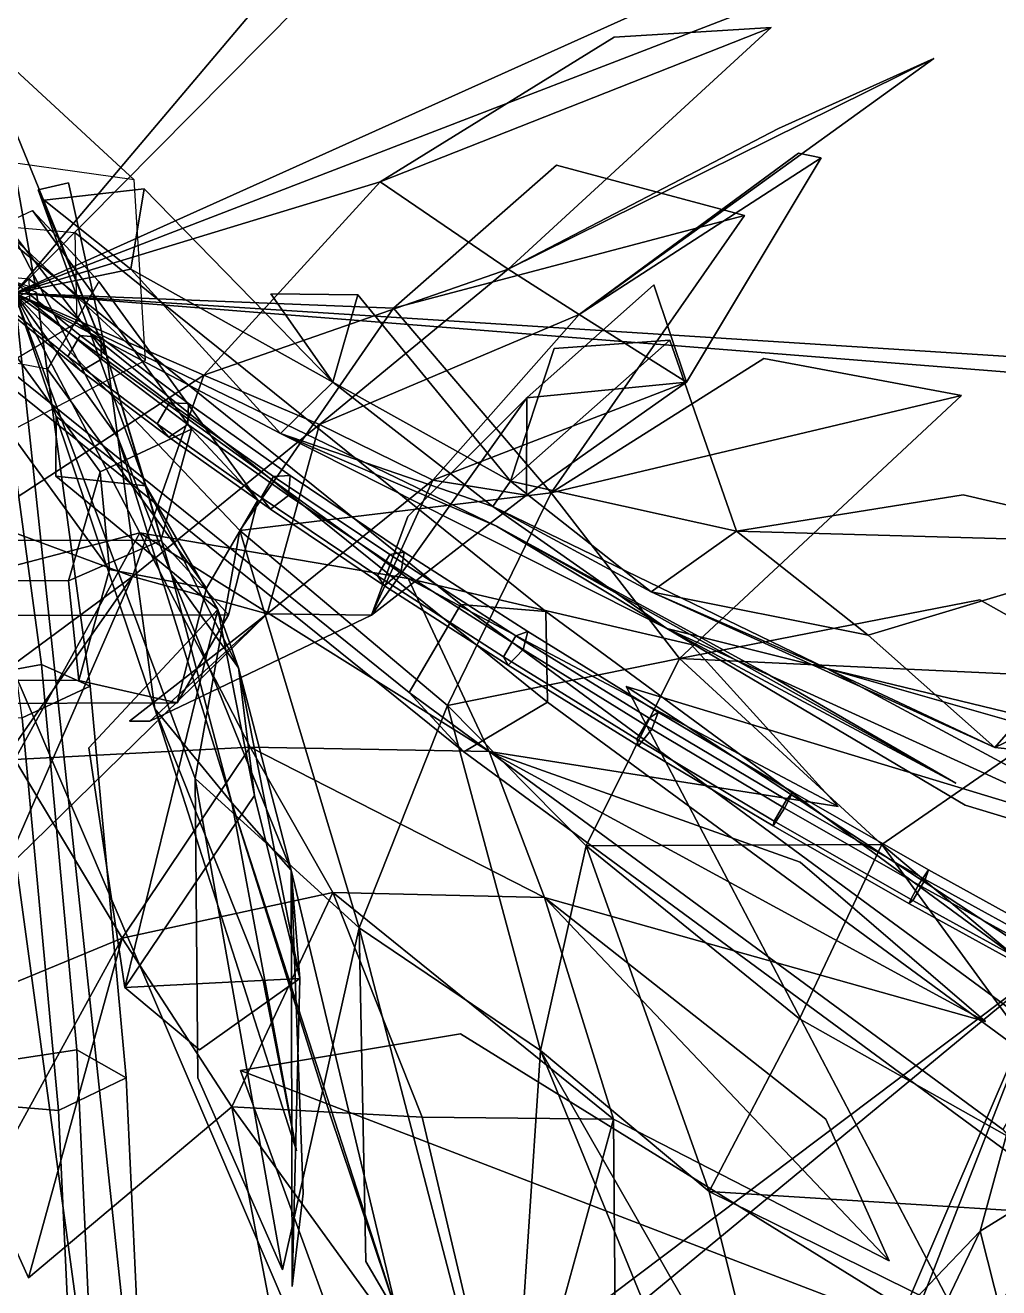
# Model space of a CAD drawing. Header units: metres. Extents: x -349 to 464, y -383 to 362.
# Drawn here: x 143.87 to 157.17, y -41.84 to -24.57 of the extents above; entities that cross this region are included whole.
import ezdxf

# ---------------------------------------------------------------- set-up
doc = ezdxf.new("R2010")
doc.units = ezdxf.units.M

msp = doc.modelspace()

# ---------------------------------------------------------------- linework, layer by layer
at = {"layer": 'Breeder_Intrnd', "color": 3}
for points in [[(139.4614, -21.2405, 441.7894), (145.3533, -26.6864, 457.0211), (142.9501, -26.3498, 458.0708), (137.0002, -20.848, 442.6718)], [(139.6528, -23.7405, 440.9504), (145.509, -29.1521, 456.0795), (145.3533, -26.6864, 457.0211), (139.4614, -21.2405, 441.7894)], [(137.3117, -24.9163, 441.3066), (143.2036, -30.3623, 456.5384), (145.509, -29.1521, 456.0795), (139.6528, -23.7405, 440.9504)], [(143.6336, -28.01307, 457.2495), (144.6158, -28.8167, 458.9955), (144.4472, -29.105, 458.9576), (143.465, -28.3013, 457.2116)], [(143.9155, -28.03914, 457.0789), (144.8976, -28.8428, 458.8249), (144.6158, -28.8167, 458.9955), (143.6336, -28.01307, 457.2495)], [(143.9235, -28.3375, 456.937), (144.9057, -29.1411, 458.683), (144.8976, -28.8428, 458.8249), (143.9155, -28.03914, 457.0789)], [(143.465, -28.3013, 457.2116), (144.4472, -29.105, 458.9576), (144.6289, -29.3023, 458.7646), (143.6467, -28.4986, 457.0186)], [(143.6467, -28.4986, 457.0186), (144.6289, -29.3023, 458.7646), (144.9057, -29.1411, 458.683), (143.9235, -28.3375, 456.937)], [(144.6158, -28.8167, 458.9955), (145.8373, -29.7372, 460.5652), (145.6687, -30.02551, 460.5274), (144.4472, -29.105, 458.9576)], [(144.8976, -28.8428, 458.8249), (146.0956, -29.7449, 460.3593), (145.8373, -29.7372, 460.5652), (144.6158, -28.8167, 458.9955)], [(144.9057, -29.1411, 458.683), (146.0892, -30.03195, 460.1956), (146.0956, -29.7449, 460.3593), (144.8976, -28.8428, 458.8249)], [(144.4472, -29.105, 458.9576), (145.6687, -30.02551, 460.5274), (145.8269, -30.2043, 460.2989), (144.6289, -29.3023, 458.7646)], [(144.6289, -29.3023, 458.7646), (145.8269, -30.2043, 460.2989), (146.0892, -30.03195, 460.1956), (144.9057, -29.1411, 458.683)], [(145.8373, -29.7372, 460.5652), (147.2583, -30.7431, 461.8966), (147.0897, -31.03139, 461.8587), (145.6687, -30.02551, 460.5274)], [(146.0956, -29.7449, 460.3593), (147.4886, -30.7303, 461.6599), (147.2583, -30.7431, 461.8966), (145.8373, -29.7372, 460.5652)], [(146.0892, -30.03195, 460.1956), (147.465, -31.00484, 461.4773), (147.4886, -30.7303, 461.6599), (146.0956, -29.7449, 460.3593)], [(145.6687, -30.02551, 460.5274), (147.0897, -31.03139, 461.8587), (147.2199, -31.1898, 461.5995), (145.8269, -30.2043, 460.2989)], [(145.8269, -30.2043, 460.2989), (147.2199, -31.1898, 461.5995), (147.465, -31.00484, 461.4773), (146.0892, -30.03195, 460.1956)], [(147.4886, -30.7303, 461.6599), (149.0465, -31.7778, 462.6985), (148.8482, -31.8126, 462.9606), (147.2583, -30.7431, 461.8966)], [(147.465, -31.00484, 461.4773), (149.0032, -32.0388, 462.5004), (149.0465, -31.7778, 462.6985), (147.4886, -30.7303, 461.6599)], [(147.2583, -30.7431, 461.8966), (148.8482, -31.8126, 462.9606), (148.6796, -32.1008, 462.9227), (147.0897, -31.03139, 461.8587)], [(147.0897, -31.03139, 461.8587), (148.6796, -32.1008, 462.9227), (148.7778, -32.2373, 462.6382), (147.2199, -31.1898, 461.5995)], [(147.2199, -31.1898, 461.5995), (148.7778, -32.2373, 462.6382), (149.0032, -32.0388, 462.5004), (147.465, -31.00484, 461.4773)], [(148.8482, -31.8126, 462.9606), (150.5724, -32.9226, 463.7343), (150.4038, -33.2108, 463.6964), (148.6796, -32.1008, 462.9227)], [(149.0465, -31.7778, 462.6985), (150.7356, -32.8646, 463.4528), (150.5724, -32.9226, 463.7343), (148.8482, -31.8126, 462.9606)], [(149.0032, -32.0388, 462.5004), (150.6707, -33.1114, 463.2427), (150.7356, -32.8646, 463.4528), (149.0465, -31.7778, 462.6985)], [(148.6796, -32.1008, 462.9227), (150.4038, -33.2108, 463.6964), (150.4668, -33.3241, 463.3924), (148.7778, -32.2373, 462.6382)], [(148.7778, -32.2373, 462.6382), (150.4668, -33.3241, 463.3924), (150.6707, -33.1114, 463.2427), (149.0032, -32.0388, 462.5004)], [(150.5724, -32.9226, 463.7343), (152.3937, -34.049, 464.2009), (152.2251, -34.3372, 464.1631), (150.4038, -33.2108, 463.6964)], [(150.7356, -32.8646, 463.4528), (152.5192, -33.9673, 463.9063), (152.3937, -34.049, 464.2009), (150.5724, -32.9226, 463.7343)], [(150.6707, -33.1114, 463.2427), (152.4313, -34.1995, 463.6882), (152.5192, -33.9673, 463.9063), (150.7356, -32.8646, 463.4528)], [(150.4668, -33.3241, 463.3924), (152.2505, -34.4268, 463.846), (152.4313, -34.1995, 463.6882), (150.6707, -33.1114, 463.2427)], [(150.4038, -33.2108, 463.6964), (152.2251, -34.3372, 464.1631), (152.2505, -34.4268, 463.846), (150.4668, -33.3241, 463.3924)], [(152.5192, -33.9673, 463.9063), (154.3589, -35.062, 464.0493), (154.2726, -35.1674, 464.3503), (152.3937, -34.049, 464.2009)], [(152.4313, -34.1995, 463.6882), (154.2468, -35.2795, 463.8271), (154.3589, -35.062, 464.0493), (152.5192, -33.9673, 463.9063)], [(152.3937, -34.049, 464.2009), (154.2726, -35.1674, 464.3503), (154.104, -35.4557, 464.3125), (152.2251, -34.3372, 464.1631)], [(152.2251, -34.3372, 464.1631), (154.104, -35.4557, 464.3125), (154.0902, -35.5214, 463.9889), (152.2505, -34.4268, 463.846)], [(152.2505, -34.4268, 463.846), (154.0902, -35.5214, 463.9889), (154.2468, -35.2795, 463.8271), (152.4313, -34.1995, 463.6882)], [(154.2726, -35.1674, 464.3503), (156.1685, -36.2537, 464.1794), (155.9999, -36.5419, 464.1415), (154.104, -35.4557, 464.3125)], [(154.2468, -35.2795, 463.8271), (156.0781, -36.3281, 463.6567), (156.2148, -36.1249, 463.8786), (154.3589, -35.062, 464.0493)], [(154.3589, -35.062, 464.0493), (156.2148, -36.1249, 463.8786), (156.1685, -36.2537, 464.1794), (154.2726, -35.1674, 464.3503)], [(154.0902, -35.5214, 463.9889), (155.9461, -36.5844, 463.8182), (156.0781, -36.3281, 463.6567), (154.2468, -35.2795, 463.8271)], [(154.104, -35.4557, 464.3125), (155.9999, -36.5419, 464.1415), (155.9461, -36.5844, 463.8182), (154.0902, -35.5214, 463.9889)], [(156.1685, -36.2537, 464.1794), (158.0403, -37.2843, 463.6917), (157.8717, -37.5726, 463.6539), (155.9999, -36.5419, 464.1415)], [(156.0781, -36.3281, 463.6567), (157.8854, -37.3225, 463.1804), (158.0466, -37.133, 463.3979), (156.2148, -36.1249, 463.8786)], [(156.2148, -36.1249, 463.8786), (158.0466, -37.133, 463.3979), (158.0403, -37.2843, 463.6917), (156.1685, -36.2537, 464.1794)], [(155.9461, -36.5844, 463.8182), (157.7779, -37.5925, 463.3376), (157.8854, -37.3225, 463.1804), (156.0781, -36.3281, 463.6567)], [(155.9999, -36.5419, 464.1415), (157.8717, -37.5726, 463.6539), (157.7779, -37.5925, 463.3376), (155.9461, -36.5844, 463.8182)]]:
    msp.add_3dface(points, dxfattribs=at)
at = {"layer": 'Breeder_Leaf', "color": 3}
for points in [[(139.4764, -42.07181, 356.1033), (144.6428, -42.6545, 352.8156), (143.2256, -32.2863, 345.6133)], [(139.4764, -42.07181, 356.1033), (143.2256, -32.2863, 345.6133), (144.6428, -42.6545, 352.8156)], [(143.2256, -32.2863, 345.6133), (144.6428, -42.6545, 352.8156), (148.9282, -45.6034, 348.7739)], [(143.2256, -32.2863, 345.6133), (148.9282, -45.6034, 348.7739), (144.6428, -42.6545, 352.8156)], [(164.113, -41.5027, 258.1896), (152.0797, -33.617, 251.9881), (156.8668, -42.7347, 255.2888)], [(164.113, -41.5027, 258.1896), (156.8668, -42.7347, 255.2888), (152.0797, -33.617, 251.9881)], [(164.113, -41.5027, 258.1896), (158.8407, -35.6661, 255.7848), (152.0797, -33.617, 251.9881)], [(164.113, -41.5027, 258.1896), (152.0797, -33.617, 251.9881), (158.8407, -35.6661, 255.7848)], [(156.8668, -42.7347, 255.2888), (149.8139, -38.3637, 250.2607), (146.8091, -38.8683, 248.612)], [(156.8668, -42.7347, 255.2888), (146.8091, -38.8683, 248.612), (149.8139, -38.3637, 250.2607)], [(156.8668, -42.7347, 255.2888), (146.8091, -38.8683, 248.612), (148.5847, -43.7338, 252.7909)], [(156.8668, -42.7347, 255.2888), (148.5847, -43.7338, 252.7909), (146.8091, -38.8683, 248.612)], [(164.113, -41.5027, 258.1896), (156.8668, -42.7347, 255.2888), (164.5227, -47.2426, 258.8687)], [(164.113, -41.5027, 258.1896), (164.5227, -47.2426, 258.8687), (156.8668, -42.7347, 255.2888)]]:
    msp.add_3dface(points, dxfattribs=at)
at = {"layer": 'Breeder_Mrstm', "color": 3}
for points in [[(148.7189, -26.7134, 463.9554), (154.0634, -24.6064, 469.0989), (150.4683, -27.9068, 468.9724)], [(148.7189, -26.7134, 463.9554), (150.4683, -27.9068, 468.9724), (154.0634, -24.6064, 469.0989)], [(148.7189, -26.7134, 463.9554), (151.916, -24.7378, 465.8046), (154.0634, -24.6064, 469.0989)], [(148.7189, -26.7134, 463.9554), (154.0634, -24.6064, 469.0989), (151.916, -24.7378, 465.8046)], [(150.4683, -27.9068, 468.9724), (156.2862, -25.02691, 475.3649), (151.4377, -28.5286, 473.421)], [(150.4683, -27.9068, 468.9724), (151.4377, -28.5286, 473.421), (156.2862, -25.02691, 475.3649)], [(150.4683, -27.9068, 468.9724), (154.1633, -25.9847, 471.3239), (156.2862, -25.02691, 475.3649)], [(150.4683, -27.9068, 468.9724), (156.2862, -25.02691, 475.3649), (154.1633, -25.9847, 471.3239)], [(143.6592, -27.3672, 465.6783), (143.3623, -25.1273, 473.0508), (144.9754, -29.07722, 470.6781)], [(143.6592, -27.3672, 465.6783), (144.9754, -29.07722, 470.6781), (143.3623, -25.1273, 473.0508)], [(151.4377, -28.5286, 473.421), (154.4378, -26.3234, 477.6601), (154.748, -26.3869, 479.6497)], [(151.4377, -28.5286, 473.421), (154.748, -26.3869, 479.6497), (154.4378, -26.3234, 477.6601)], [(151.4377, -28.5286, 473.421), (154.748, -26.3869, 479.6497), (152.9047, -29.4554, 478.1785)], [(151.4377, -28.5286, 473.421), (152.9047, -29.4554, 478.1785), (154.748, -26.3869, 479.6497)], [(153.6973, -27.1735, 469.9169), (151.1275, -26.4854, 466.9185), (148.8982, -28.4446, 463.9885)], [(153.6973, -27.1735, 469.9169), (148.8982, -28.4446, 463.9885), (151.1275, -26.4854, 466.9185)], [(148.7189, -26.7134, 463.9554), (146.3085, -29.3566, 463.9265), (143.716, -28.2375, 457.0998)], [(148.7189, -26.7134, 463.9554), (143.716, -28.2375, 457.0998), (146.3085, -29.3566, 463.9265)], [(144.9754, -29.07722, 470.6781), (144.456, -26.7279, 474.8119), (144.0426, -26.8249, 479.4567)], [(144.9754, -29.07722, 470.6781), (144.0426, -26.8249, 479.4567), (144.456, -26.7279, 474.8119)], [(148.7189, -26.7134, 463.9554), (150.4683, -27.9068, 468.9724), (146.3085, -29.3566, 463.9265)], [(148.7189, -26.7134, 463.9554), (146.3085, -29.3566, 463.9265), (150.4683, -27.9068, 468.9724)], [(144.9754, -29.07722, 470.6781), (144.0426, -26.8249, 479.4567), (145.5142, -30.8722, 474.8737)], [(144.9754, -29.07722, 470.6781), (145.5142, -30.8722, 474.8737), (144.0426, -26.8249, 479.4567)], [(145.4897, -26.812, 473.22), (144.1255, -26.9671, 469.454), (145.3097, -27.9088, 465.5676)], [(145.4897, -26.812, 473.22), (145.3097, -27.9088, 465.5676), (144.1255, -26.9671, 469.454)], [(148.0698, -29.4531, 470.0025), (145.4897, -26.812, 473.22), (145.3097, -27.9088, 465.5676)], [(148.0698, -29.4531, 470.0025), (145.3097, -27.9088, 465.5676), (145.4897, -26.812, 473.22)], [(151.0563, -30.9699, 468.3054), (153.6973, -27.1735, 469.9169), (148.8982, -28.4446, 463.9885)], [(151.0563, -30.9699, 468.3054), (148.8982, -28.4446, 463.9885), (153.6973, -27.1735, 469.9169)], [(143.6592, -27.3672, 465.6783), (145.129, -30.2089, 464.0779), (143.716, -28.2375, 457.0998)], [(143.6592, -27.3672, 465.6783), (143.716, -28.2375, 457.0998), (145.129, -30.2089, 464.0779)], [(143.6592, -27.3672, 465.6783), (144.9754, -29.07722, 470.6781), (145.129, -30.2089, 464.0779)], [(143.6592, -27.3672, 465.6783), (145.129, -30.2089, 464.0779), (144.9754, -29.07722, 470.6781)], [(143.716, -28.2375, 457.0998), (147.3554, -30.1567, 463.2357), (145.3097, -27.9088, 465.5676)], [(143.716, -28.2375, 457.0998), (145.3097, -27.9088, 465.5676), (147.3554, -30.1567, 463.2357)], [(147.3554, -30.1567, 463.2357), (148.0698, -29.4531, 470.0025), (145.3097, -27.9088, 465.5676)], [(147.3554, -30.1567, 463.2357), (145.3097, -27.9088, 465.5676), (148.0698, -29.4531, 470.0025)], [(150.4683, -27.9068, 468.9724), (147.8893, -30.03325, 469.3992), (146.3085, -29.3566, 463.9265)], [(150.4683, -27.9068, 468.9724), (146.3085, -29.3566, 463.9265), (147.8893, -30.03325, 469.3992)], [(150.4683, -27.9068, 468.9724), (151.4377, -28.5286, 473.421), (147.8893, -30.03325, 469.3992)], [(150.4683, -27.9068, 468.9724), (147.8893, -30.03325, 469.3992), (151.4377, -28.5286, 473.421)], [(152.9047, -29.4554, 478.1785), (152.4588, -28.1215, 482.1682), (150.7237, -29.6708, 484.7917)], [(152.9047, -29.4554, 478.1785), (150.7237, -29.6708, 484.7917), (152.4588, -28.1215, 482.1682)], [(142.1038, -32.383, 464.4868), (145.4297, -31.5164, 463.4943), (143.716, -28.2375, 457.0998)], [(142.1038, -32.383, 464.4868), (143.716, -28.2375, 457.0998), (145.4297, -31.5164, 463.4943)], [(143.716, -28.2375, 457.0998), (146.3085, -29.3566, 463.9265), (143.2639, -31.3461, 465.13)], [(143.716, -28.2375, 457.0998), (143.2639, -31.3461, 465.13), (146.3085, -29.3566, 463.9265)], [(143.716, -28.2375, 457.0998), (145.129, -30.2089, 464.0779), (145.6373, -33.9235, 463.2909)], [(143.716, -28.2375, 457.0998), (145.6373, -33.9235, 463.2909), (145.129, -30.2089, 464.0779)], [(143.716, -28.2375, 457.0998), (145.4297, -31.5164, 463.4943), (149.0995, -32.1405, 462.5895)], [(143.716, -28.2375, 457.0998), (149.0995, -32.1405, 462.5895), (145.4297, -31.5164, 463.4943)], [(146.1878, -34.8759, 462.0164), (146.7977, -31.4843, 462.9767), (143.716, -28.2375, 457.0998)], [(146.1878, -34.8759, 462.0164), (143.716, -28.2375, 457.0998), (146.7977, -31.4843, 462.9767)], [(143.716, -28.2375, 457.0998), (146.7977, -31.4843, 462.9767), (148.8982, -28.4446, 463.9885)], [(143.716, -28.2375, 457.0998), (148.8982, -28.4446, 463.9885), (146.7977, -31.4843, 462.9767)], [(150.3053, -31.4242, 461.6581), (147.3554, -30.1567, 463.2357), (143.716, -28.2375, 457.0998)], [(150.3053, -31.4242, 461.6581), (143.716, -28.2375, 457.0998), (147.3554, -30.1567, 463.2357)], [(148.4138, -28.2622, 478.981), (147.2231, -28.2456, 474.5617), (148.0698, -29.4531, 470.0025)], [(148.4138, -28.2622, 478.981), (148.0698, -29.4531, 470.0025), (147.2231, -28.2456, 474.5617)], [(150.5008, -30.8059, 473.6044), (148.4138, -28.2622, 478.981), (148.0698, -29.4531, 470.0025)], [(150.5008, -30.8059, 473.6044), (148.0698, -29.4531, 470.0025), (148.4138, -28.2622, 478.981)], [(146.7977, -31.4843, 462.9767), (151.0563, -30.9699, 468.3054), (148.8982, -28.4446, 463.9885)], [(146.7977, -31.4843, 462.9767), (148.8982, -28.4446, 463.9885), (151.0563, -30.9699, 468.3054)], [(151.4377, -28.5286, 473.421), (149.4377, -30.7932, 473.593), (147.8893, -30.03325, 469.3992)], [(151.4377, -28.5286, 473.421), (147.8893, -30.03325, 469.3992), (149.4377, -30.7932, 473.593)], [(151.4377, -28.5286, 473.421), (152.9047, -29.4554, 478.1785), (149.4377, -30.7932, 473.593)], [(151.4377, -28.5286, 473.421), (149.4377, -30.7932, 473.593), (152.9047, -29.4554, 478.1785)], [(153.5886, -31.4901, 477.6847), (152.6768, -28.881, 480.9004), (150.5008, -30.8059, 473.6044)], [(153.5886, -31.4901, 477.6847), (150.5008, -30.8059, 473.6044), (152.6768, -28.881, 480.9004)], [(152.6768, -28.881, 480.9004), (151.0936, -28.9945, 478.4991), (150.5008, -30.8059, 473.6044)], [(152.6768, -28.881, 480.9004), (150.5008, -30.8059, 473.6044), (151.0936, -28.9945, 478.4991)], [(144.9754, -29.07722, 470.6781), (145.8641, -32.08609, 469.4485), (145.129, -30.2089, 464.0779)], [(144.9754, -29.07722, 470.6781), (145.129, -30.2089, 464.0779), (145.8641, -32.08609, 469.4485)], [(144.9754, -29.07722, 470.6781), (145.5142, -30.8722, 474.8737), (145.8641, -32.08609, 469.4485)], [(144.9754, -29.07722, 470.6781), (145.8641, -32.08609, 469.4485), (145.5142, -30.8722, 474.8737)], [(156.666, -29.6367, 475.2986), (153.9641, -29.1284, 471.6394), (151.0563, -30.9699, 468.3054)], [(156.666, -29.6367, 475.2986), (151.0563, -30.9699, 468.3054), (153.9641, -29.1284, 471.6394)], [(146.3085, -29.3566, 463.9265), (145.3312, -32.112, 470.111), (143.2639, -31.3461, 465.13)], [(146.3085, -29.3566, 463.9265), (143.2639, -31.3461, 465.13), (145.3312, -32.112, 470.111)], [(146.3085, -29.3566, 463.9265), (147.8893, -30.03325, 469.3992), (145.3312, -32.112, 470.111)], [(146.3085, -29.3566, 463.9265), (145.3312, -32.112, 470.111), (147.8893, -30.03325, 469.3992)], [(147.3554, -30.1567, 463.2357), (150.257, -31.1562, 468.0822), (148.0698, -29.4531, 470.0025)], [(147.3554, -30.1567, 463.2357), (148.0698, -29.4531, 470.0025), (150.257, -31.1562, 468.0822)], [(150.257, -31.1562, 468.0822), (150.5008, -30.8059, 473.6044), (148.0698, -29.4531, 470.0025)], [(150.257, -31.1562, 468.0822), (148.0698, -29.4531, 470.0025), (150.5008, -30.8059, 473.6044)], [(152.9047, -29.4554, 478.1785), (150.7157, -30.9994, 478.7149), (149.4377, -30.7932, 473.593)], [(152.9047, -29.4554, 478.1785), (149.4377, -30.7932, 473.593), (150.7157, -30.9994, 478.7149)], [(152.9047, -29.4554, 478.1785), (150.7237, -29.6708, 484.7917), (150.7157, -30.9994, 478.7149)], [(152.9047, -29.4554, 478.1785), (150.7157, -30.9994, 478.7149), (150.7237, -29.6708, 484.7917)], [(150.7157, -30.9994, 478.7149), (150.7237, -29.6708, 484.7917), (148.5984, -32.6401, 479.2033)], [(150.7157, -30.9994, 478.7149), (148.5984, -32.6401, 479.2033), (150.7237, -29.6708, 484.7917)], [(150.7237, -29.6708, 484.7917), (149.0955, -31.2929, 482.8273), (148.5984, -32.6401, 479.2033)], [(150.7237, -29.6708, 484.7917), (148.5984, -32.6401, 479.2033), (149.0955, -31.2929, 482.8273)], [(152.8083, -33.2317, 471.8449), (156.666, -29.6367, 475.2986), (151.0563, -30.9699, 468.3054)], [(152.8083, -33.2317, 471.8449), (151.0563, -30.9699, 468.3054), (156.666, -29.6367, 475.2986)], [(145.5142, -30.8722, 474.8737), (144.2875, -29.9227, 480.2985), (144.2836, -30.738, 482.1408)], [(145.5142, -30.8722, 474.8737), (144.2836, -30.738, 482.1408), (144.2875, -29.9227, 480.2985)], [(147.8893, -30.03325, 469.3992), (147.1719, -32.6238, 474.2419), (145.3312, -32.112, 470.111)], [(147.8893, -30.03325, 469.3992), (145.3312, -32.112, 470.111), (147.1719, -32.6238, 474.2419)], [(147.8893, -30.03325, 469.3992), (149.4377, -30.7932, 473.593), (147.1719, -32.6238, 474.2419)], [(147.8893, -30.03325, 469.3992), (147.1719, -32.6238, 474.2419), (149.4377, -30.7932, 473.593)], [(145.129, -30.2089, 464.0779), (146.6912, -35.208, 468.4784), (145.6373, -33.9235, 463.2909)], [(145.129, -30.2089, 464.0779), (145.6373, -33.9235, 463.2909), (146.6912, -35.208, 468.4784)], [(145.129, -30.2089, 464.0779), (145.8641, -32.08609, 469.4485), (146.6912, -35.208, 468.4784)], [(145.129, -30.2089, 464.0779), (146.6912, -35.208, 468.4784), (145.8641, -32.08609, 469.4485)], [(150.3053, -31.4242, 461.6581), (152.6361, -32.8247, 466.3761), (147.3554, -30.1567, 463.2357)], [(150.3053, -31.4242, 461.6581), (147.3554, -30.1567, 463.2357), (152.6361, -32.8247, 466.3761)], [(152.6361, -32.8247, 466.3761), (150.257, -31.1562, 468.0822), (147.3554, -30.1567, 463.2357)], [(152.6361, -32.8247, 466.3761), (147.3554, -30.1567, 463.2357), (150.257, -31.1562, 468.0822)], [(145.5142, -30.8722, 474.8737), (144.2836, -30.738, 482.1408), (146.4994, -32.5624, 479.5447)], [(145.5142, -30.8722, 474.8737), (146.4994, -32.5624, 479.5447), (144.2836, -30.738, 482.1408)], [(145.5142, -30.8722, 474.8737), (146.7811, -33.3587, 473.7032), (145.8641, -32.08609, 469.4485)], [(145.5142, -30.8722, 474.8737), (145.8641, -32.08609, 469.4485), (146.7811, -33.3587, 473.7032)], [(145.5142, -30.8722, 474.8737), (146.4994, -32.5624, 479.5447), (146.7811, -33.3587, 473.7032)], [(145.5142, -30.8722, 474.8737), (146.7811, -33.3587, 473.7032), (146.4994, -32.5624, 479.5447)], [(149.4377, -30.7932, 473.593), (148.5984, -32.6401, 479.2033), (147.1719, -32.6238, 474.2419)], [(149.4377, -30.7932, 473.593), (147.1719, -32.6238, 474.2419), (148.5984, -32.6401, 479.2033)], [(149.4377, -30.7932, 473.593), (150.7157, -30.9994, 478.7149), (148.5984, -32.6401, 479.2033)], [(149.4377, -30.7932, 473.593), (148.5984, -32.6401, 479.2033), (150.7157, -30.9994, 478.7149)], [(150.257, -31.1562, 468.0822), (152.4204, -32.3206, 471.8936), (150.5008, -30.8059, 473.6044)], [(150.257, -31.1562, 468.0822), (150.5008, -30.8059, 473.6044), (152.4204, -32.3206, 471.8936)], [(152.4204, -32.3206, 471.8936), (153.5886, -31.4901, 477.6847), (150.5008, -30.8059, 473.6044)], [(152.4204, -32.3206, 471.8936), (150.5008, -30.8059, 473.6044), (153.5886, -31.4901, 477.6847)], [(146.7977, -31.4843, 462.9767), (149.6381, -33.8761, 467.3493), (151.0563, -30.9699, 468.3054)], [(146.7977, -31.4843, 462.9767), (151.0563, -30.9699, 468.3054), (149.6381, -33.8761, 467.3493)], [(149.6381, -33.8761, 467.3493), (152.8083, -33.2317, 471.8449), (151.0563, -30.9699, 468.3054)], [(149.6381, -33.8761, 467.3493), (151.0563, -30.9699, 468.3054), (152.8083, -33.2317, 471.8449)], [(159.5603, -31.6603, 480.6635), (156.687, -30.9957, 479.998), (153.5886, -31.4901, 477.6847)], [(159.5603, -31.6603, 480.6635), (153.5886, -31.4901, 477.6847), (156.687, -30.9957, 479.998)], [(152.6361, -32.8247, 466.3761), (154.8216, -33.3716, 470.3812), (150.257, -31.1562, 468.0822)], [(152.6361, -32.8247, 466.3761), (150.257, -31.1562, 468.0822), (154.8216, -33.3716, 470.3812)], [(154.8216, -33.3716, 470.3812), (152.4204, -32.3206, 471.8936), (150.257, -31.1562, 468.0822)], [(154.8216, -33.3716, 470.3812), (150.257, -31.1562, 468.0822), (152.4204, -32.3206, 471.8936)], [(145.3312, -32.112, 470.111), (141.6463, -34.8367, 471.8376), (143.2639, -31.3461, 465.13)], [(145.3312, -32.112, 470.111), (143.2639, -31.3461, 465.13), (141.6463, -34.8367, 471.8376)], [(142.1038, -32.383, 464.4868), (143.7234, -34.6133, 469.1832), (145.4297, -31.5164, 463.4943)], [(142.1038, -32.383, 464.4868), (145.4297, -31.5164, 463.4943), (143.7234, -34.6133, 469.1832)], [(143.7234, -34.6133, 469.1832), (146.9388, -34.4475, 468.1888), (145.4297, -31.5164, 463.4943)], [(143.7234, -34.6133, 469.1832), (145.4297, -31.5164, 463.4943), (146.9388, -34.4475, 468.1888)], [(145.4297, -31.5164, 463.4943), (150.2092, -34.5062, 467.3689), (149.0995, -32.1405, 462.5895)], [(145.4297, -31.5164, 463.4943), (149.0995, -32.1405, 462.5895), (150.2092, -34.5062, 467.3689)], [(145.4297, -31.5164, 463.4943), (146.9388, -34.4475, 468.1888), (150.2092, -34.5062, 467.3689)], [(145.4297, -31.5164, 463.4943), (150.2092, -34.5062, 467.3689), (146.9388, -34.4475, 468.1888)], [(146.1878, -34.8759, 462.0164), (148.4308, -36.9161, 466.5397), (146.7977, -31.4843, 462.9767)], [(146.1878, -34.8759, 462.0164), (146.7977, -31.4843, 462.9767), (148.4308, -36.9161, 466.5397)], [(148.4308, -36.9161, 466.5397), (149.6381, -33.8761, 467.3493), (146.7977, -31.4843, 462.9767)], [(148.4308, -36.9161, 466.5397), (146.7977, -31.4843, 462.9767), (149.6381, -33.8761, 467.3493)], [(150.3053, -31.4242, 461.6581), (156.5849, -34.9362, 464.4313), (152.6361, -32.8247, 466.3761)], [(150.3053, -31.4242, 461.6581), (152.6361, -32.8247, 466.3761), (156.5849, -34.9362, 464.4313)], [(150.3053, -31.4242, 461.6581), (153.9771, -33.4248, 461.9023), (156.5849, -34.9362, 464.4313)], [(150.3053, -31.4242, 461.6581), (156.5849, -34.9362, 464.4313), (153.9771, -33.4248, 461.9023)], [(152.4204, -32.3206, 471.8936), (155.3895, -32.9157, 476.2225), (153.5886, -31.4901, 477.6847)], [(152.4204, -32.3206, 471.8936), (153.5886, -31.4901, 477.6847), (155.3895, -32.9157, 476.2225)], [(155.3895, -32.9157, 476.2225), (159.5603, -31.6603, 480.6635), (153.5886, -31.4901, 477.6847)], [(155.3895, -32.9157, 476.2225), (153.5886, -31.4901, 477.6847), (159.5603, -31.6603, 480.6635)], [(157.118, -34.4485, 474.7643), (159.5603, -31.6603, 480.6635), (155.3895, -32.9157, 476.2225)], [(157.118, -34.4485, 474.7643), (155.3895, -32.9157, 476.2225), (159.5603, -31.6603, 480.6635)], [(157.118, -34.4485, 474.7643), (160.0433, -33.04103, 477.4768), (159.5603, -31.6603, 480.6635)], [(157.118, -34.4485, 474.7643), (159.5603, -31.6603, 480.6635), (160.0433, -33.04103, 477.4768)], [(143.5714, -36.1399, 478.0375), (143.4996, -34.7259, 473.685), (145.3312, -32.112, 470.111)], [(143.5714, -36.1399, 478.0375), (145.3312, -32.112, 470.111), (143.4996, -34.7259, 473.685)], [(147.1719, -32.6238, 474.2419), (143.5714, -36.1399, 478.0375), (145.3312, -32.112, 470.111)], [(147.1719, -32.6238, 474.2419), (145.3312, -32.112, 470.111), (143.5714, -36.1399, 478.0375)], [(145.8641, -32.08609, 469.4485), (147.5021, -36.1294, 472.861), (146.6912, -35.208, 468.4784)], [(145.8641, -32.08609, 469.4485), (146.6912, -35.208, 468.4784), (147.5021, -36.1294, 472.861)], [(145.8641, -32.08609, 469.4485), (146.7811, -33.3587, 473.7032), (147.5021, -36.1294, 472.861)], [(145.8641, -32.08609, 469.4485), (147.5021, -36.1294, 472.861), (146.7811, -33.3587, 473.7032)], [(150.2092, -34.5062, 467.3689), (154.9762, -35.2556, 466.5333), (149.0995, -32.1405, 462.5895)], [(150.2092, -34.5062, 467.3689), (149.0995, -32.1405, 462.5895), (154.9762, -35.2556, 466.5333)], [(154.9762, -35.2556, 466.5333), (152.9671, -33.0409, 463.8638), (149.0995, -32.1405, 462.5895)], [(154.9762, -35.2556, 466.5333), (149.0995, -32.1405, 462.5895), (152.9671, -33.0409, 463.8638)], [(154.8216, -33.3716, 470.3812), (157.118, -34.4485, 474.7643), (152.4204, -32.3206, 471.8936)], [(154.8216, -33.3716, 470.3812), (152.4204, -32.3206, 471.8936), (157.118, -34.4485, 474.7643)], [(157.118, -34.4485, 474.7643), (155.3895, -32.9157, 476.2225), (152.4204, -32.3206, 471.8936)], [(157.118, -34.4485, 474.7643), (152.4204, -32.3206, 471.8936), (155.3895, -32.9157, 476.2225)], [(158.8471, -33.5165, 476.8573), (156.9162, -32.4312, 475.019), (152.8083, -33.2317, 471.8449)], [(158.8471, -33.5165, 476.8573), (152.8083, -33.2317, 471.8449), (156.9162, -32.4312, 475.019)], [(146.4994, -32.5624, 479.5447), (144.7348, -34.4564, 482.8906), (145.2249, -37.734, 484.0358)], [(146.4994, -32.5624, 479.5447), (145.2249, -37.734, 484.0358), (144.7348, -34.4564, 482.8906)], [(146.4994, -32.5624, 479.5447), (145.2249, -37.734, 484.0358), (146.9992, -35.1066, 478.6839)], [(146.4994, -32.5624, 479.5447), (146.9992, -35.1066, 478.6839), (145.2249, -37.734, 484.0358)], [(145.5659, -34.09108, 481.7877), (145.2906, -34.0878, 478.9225), (147.1719, -32.6238, 474.2419)], [(145.5659, -34.09108, 481.7877), (147.1719, -32.6238, 474.2419), (145.2906, -34.0878, 478.9225)], [(148.5984, -32.6401, 479.2033), (145.5659, -34.09108, 481.7877), (147.1719, -32.6238, 474.2419)], [(148.5984, -32.6401, 479.2033), (147.1719, -32.6238, 474.2419), (145.5659, -34.09108, 481.7877)], [(146.4994, -32.5624, 479.5447), (146.9992, -35.1066, 478.6839), (146.7811, -33.3587, 473.7032)], [(146.4994, -32.5624, 479.5447), (146.7811, -33.3587, 473.7032), (146.9992, -35.1066, 478.6839)], [(152.6361, -32.8247, 466.3761), (160.3339, -36.3338, 469.7578), (154.8216, -33.3716, 470.3812)], [(152.6361, -32.8247, 466.3761), (154.8216, -33.3716, 470.3812), (160.3339, -36.3338, 469.7578)], [(152.6361, -32.8247, 466.3761), (156.7126, -35.2398, 467.0297), (160.3339, -36.3338, 469.7578)], [(152.6361, -32.8247, 466.3761), (160.3339, -36.3338, 469.7578), (156.7126, -35.2398, 467.0297)], [(149.6381, -33.8761, 467.3493), (151.5353, -35.7934, 470.9944), (152.8083, -33.2317, 471.8449)], [(149.6381, -33.8761, 467.3493), (152.8083, -33.2317, 471.8449), (151.5353, -35.7934, 470.9944)], [(151.5353, -35.7934, 470.9944), (155.5742, -35.775, 475.3852), (152.8083, -33.2317, 471.8449)], [(151.5353, -35.7934, 470.9944), (152.8083, -33.2317, 471.8449), (155.5742, -35.775, 475.3852)], [(155.5742, -35.775, 475.3852), (158.8471, -33.5165, 476.8573), (152.8083, -33.2317, 471.8449)], [(155.5742, -35.775, 475.3852), (152.8083, -33.2317, 471.8449), (158.8471, -33.5165, 476.8573)], [(146.7811, -33.3587, 473.7032), (147.6199, -37.608, 477.8058), (147.5021, -36.1294, 472.861)], [(146.7811, -33.3587, 473.7032), (147.5021, -36.1294, 472.861), (147.6199, -37.608, 477.8058)], [(146.7811, -33.3587, 473.7032), (146.9992, -35.1066, 478.6839), (147.6199, -37.608, 477.8058)], [(146.7811, -33.3587, 473.7032), (147.6199, -37.608, 477.8058), (146.9992, -35.1066, 478.6839)], [(154.8216, -33.3716, 470.3812), (160.9301, -34.8527, 474.2328), (157.118, -34.4485, 474.7643)], [(154.8216, -33.3716, 470.3812), (157.118, -34.4485, 474.7643), (160.9301, -34.8527, 474.2328)], [(154.8216, -33.3716, 470.3812), (159.8334, -34.7996, 472.5436), (160.9301, -34.8527, 474.2328)], [(154.8216, -33.3716, 470.3812), (160.9301, -34.8527, 474.2328), (159.8334, -34.7996, 472.5436)], [(146.6912, -35.208, 468.4784), (147.571, -39.9646, 467.7135), (145.6373, -33.9235, 463.2909)], [(146.6912, -35.208, 468.4784), (145.6373, -33.9235, 463.2909), (147.571, -39.9646, 467.7135)], [(147.571, -39.9646, 467.7135), (147.1191, -37.6351, 464.4828), (145.6373, -33.9235, 463.2909)], [(147.571, -39.9646, 467.7135), (145.6373, -33.9235, 463.2909), (147.1191, -37.6351, 464.4828)], [(148.4308, -36.9161, 466.5397), (150.9081, -38.5918, 470.0285), (149.6381, -33.8761, 467.3493)], [(148.4308, -36.9161, 466.5397), (149.6381, -33.8761, 467.3493), (150.9081, -38.5918, 470.0285)], [(150.9081, -38.5918, 470.0285), (151.5353, -35.7934, 470.9944), (149.6381, -33.8761, 467.3493)], [(150.9081, -38.5918, 470.0285), (149.6381, -33.8761, 467.3493), (151.5353, -35.7934, 470.9944)], [(143.7234, -34.6133, 469.1832), (145.1888, -37.056, 472.7891), (146.9388, -34.4475, 468.1888)], [(143.7234, -34.6133, 469.1832), (146.9388, -34.4475, 468.1888), (145.1888, -37.056, 472.7891)], [(145.1888, -37.056, 472.7891), (148.07, -36.4313, 472.1064), (146.9388, -34.4475, 468.1888)], [(145.1888, -37.056, 472.7891), (146.9388, -34.4475, 468.1888), (148.07, -36.4313, 472.1064)], [(146.9388, -34.4475, 468.1888), (150.9657, -36.503, 471.3881), (150.2092, -34.5062, 467.3689)], [(146.9388, -34.4475, 468.1888), (150.2092, -34.5062, 467.3689), (150.9657, -36.503, 471.3881)], [(146.9388, -34.4475, 468.1888), (148.07, -36.4313, 472.1064), (150.9657, -36.503, 471.3881)], [(146.9388, -34.4475, 468.1888), (150.9657, -36.503, 471.3881), (148.07, -36.4313, 472.1064)], [(150.9657, -36.503, 471.3881), (156.9939, -38.1973, 472.1116), (150.2092, -34.5062, 467.3689)], [(150.9657, -36.503, 471.3881), (150.2092, -34.5062, 467.3689), (156.9939, -38.1973, 472.1116)], [(156.9939, -38.1973, 472.1116), (154.4593, -36.01829, 468.985), (150.2092, -34.5062, 467.3689)], [(156.9939, -38.1973, 472.1116), (150.2092, -34.5062, 467.3689), (154.4593, -36.01829, 468.985)], [(143.7234, -34.6133, 469.1832), (140.4838, -39.00472, 476.4789), (145.1888, -37.056, 472.7891)], [(143.7234, -34.6133, 469.1832), (145.1888, -37.056, 472.7891), (140.4838, -39.00472, 476.4789)], [(146.1878, -34.8759, 462.0164), (147.3815, -41.5926, 465.6107), (148.4308, -36.9161, 466.5397)], [(146.1878, -34.8759, 462.0164), (148.4308, -36.9161, 466.5397), (147.3815, -41.5926, 465.6107)], [(146.1878, -34.8759, 462.0164), (146.2264, -38.966, 462.9186), (147.3815, -41.5926, 465.6107)], [(146.1878, -34.8759, 462.0164), (147.3815, -41.5926, 465.6107), (146.2264, -38.966, 462.9186)], [(146.9992, -35.1066, 478.6839), (145.2249, -37.734, 484.0358), (147.6199, -37.608, 477.8058)], [(146.9992, -35.1066, 478.6839), (147.6199, -37.608, 477.8058), (145.2249, -37.734, 484.0358)], [(147.5021, -36.1294, 472.861), (148.9474, -42.1935, 473.7947), (146.6912, -35.208, 468.4784)], [(147.5021, -36.1294, 472.861), (146.6912, -35.208, 468.4784), (148.9474, -42.1935, 473.7947)], [(148.9474, -42.1935, 473.7947), (148.0289, -39.4578, 470.242), (146.6912, -35.208, 468.4784)], [(148.9474, -42.1935, 473.7947), (146.6912, -35.208, 468.4784), (148.0289, -39.4578, 470.242)], [(150.9081, -38.5918, 470.0285), (153.2152, -40.5213, 474.1027), (151.5353, -35.7934, 470.9944)], [(150.9081, -38.5918, 470.0285), (151.5353, -35.7934, 470.9944), (153.2152, -40.5213, 474.1027)], [(151.5353, -35.7934, 470.9944), (154.4491, -38.161, 474.7112), (155.5742, -35.775, 475.3852)], [(151.5353, -35.7934, 470.9944), (155.5742, -35.775, 475.3852), (154.4491, -38.161, 474.7112)], [(153.2152, -40.5213, 474.1027), (154.4491, -38.161, 474.7112), (151.5353, -35.7934, 470.9944)], [(153.2152, -40.5213, 474.1027), (151.5353, -35.7934, 470.9944), (154.4491, -38.161, 474.7112)], [(154.4491, -38.161, 474.7112), (159.3104, -40.9052, 477.4554), (155.5742, -35.775, 475.3852)], [(154.4491, -38.161, 474.7112), (155.5742, -35.775, 475.3852), (159.3104, -40.9052, 477.4554)], [(159.3104, -40.9052, 477.4554), (158.3491, -38.112, 476.8114), (155.5742, -35.775, 475.3852)], [(159.3104, -40.9052, 477.4554), (155.5742, -35.775, 475.3852), (158.3491, -38.112, 476.8114)], [(147.6199, -37.608, 477.8058), (147.5126, -41.8212, 478.2716), (147.5021, -36.1294, 472.861)], [(147.6199, -37.608, 477.8058), (147.5021, -36.1294, 472.861), (147.5126, -41.8212, 478.2716)], [(147.5126, -41.8212, 478.2716), (147.6664, -40.5496, 475.6938), (147.5021, -36.1294, 472.861)], [(147.5126, -41.8212, 478.2716), (147.5021, -36.1294, 472.861), (147.6664, -40.5496, 475.6938)], [(145.1888, -37.056, 472.7891), (146.6902, -39.3623, 477.0402), (148.07, -36.4313, 472.1064)], [(145.1888, -37.056, 472.7891), (148.07, -36.4313, 472.1064), (146.6902, -39.3623, 477.0402)], [(146.6902, -39.3623, 477.0402), (149.2933, -39.5073, 476.2236), (148.07, -36.4313, 472.1064)], [(146.6902, -39.3623, 477.0402), (148.07, -36.4313, 472.1064), (149.2933, -39.5073, 476.2236)], [(148.07, -36.4313, 472.1064), (151.9065, -39.5343, 475.4596), (150.9657, -36.503, 471.3881)], [(148.07, -36.4313, 472.1064), (150.9657, -36.503, 471.3881), (151.9065, -39.5343, 475.4596)], [(148.07, -36.4313, 472.1064), (149.2933, -39.5073, 476.2236), (151.9065, -39.5343, 475.4596)], [(148.07, -36.4313, 472.1064), (151.9065, -39.5343, 475.4596), (149.2933, -39.5073, 476.2236)], [(151.9065, -39.5343, 475.4596), (155.6738, -41.4682, 475.2419), (150.9657, -36.503, 471.3881)], [(151.9065, -39.5343, 475.4596), (150.9657, -36.503, 471.3881), (155.6738, -41.4682, 475.2419)], [(155.6738, -41.4682, 475.2419), (154.8102, -39.5317, 473.2952), (150.9657, -36.503, 471.3881)], [(155.6738, -41.4682, 475.2419), (150.9657, -36.503, 471.3881), (154.8102, -39.5317, 473.2952)], [(148.4308, -36.9161, 466.5397), (150.4947, -44.8478, 470.5191), (150.9081, -38.5918, 470.0285)], [(148.4308, -36.9161, 466.5397), (150.9081, -38.5918, 470.0285), (150.4947, -44.8478, 470.5191)], [(148.4308, -36.9161, 466.5397), (148.5194, -41.4804, 467.9671), (150.4947, -44.8478, 470.5191)], [(148.4308, -36.9161, 466.5397), (150.4947, -44.8478, 470.5191), (148.5194, -41.4804, 467.9671)], [(145.1888, -37.056, 472.7891), (143.3351, -40.4368, 476.9083), (143.9086, -41.7039, 478.3659)], [(145.1888, -37.056, 472.7891), (143.9086, -41.7039, 478.3659), (143.3351, -40.4368, 476.9083)], [(145.1888, -37.056, 472.7891), (143.9086, -41.7039, 478.3659), (146.6902, -39.3623, 477.0402)], [(145.1888, -37.056, 472.7891), (146.6902, -39.3623, 477.0402), (143.9086, -41.7039, 478.3659)], [(157.9246, -37.3812, 463.4535), (158.5052, -40.08578, 461.0055), (156.9186, -41.06316, 461.4485)], [(157.9246, -37.3812, 463.4535), (156.9186, -41.06316, 461.4485), (158.5052, -40.08578, 461.0055)], [(145.2249, -37.734, 484.0358), (146.2484, -38.5856, 481.3214), (147.6199, -37.608, 477.8058)], [(145.2249, -37.734, 484.0358), (147.6199, -37.608, 477.8058), (146.2484, -38.5856, 481.3214)], [(153.2152, -40.5213, 474.1027), (159.3104, -40.9052, 477.4554), (154.4491, -38.161, 474.7112)], [(153.2152, -40.5213, 474.1027), (154.4491, -38.161, 474.7112), (159.3104, -40.9052, 477.4554)], [(150.9081, -38.5918, 470.0285), (154.1377, -44.2323, 473.5065), (153.2152, -40.5213, 474.1027)], [(150.9081, -38.5918, 470.0285), (153.2152, -40.5213, 474.1027), (154.1377, -44.2323, 473.5065)], [(150.9081, -38.5918, 470.0285), (152.888, -43.4336, 472.143), (154.1377, -44.2323, 473.5065)], [(150.9081, -38.5918, 470.0285), (154.1377, -44.2323, 473.5065), (152.888, -43.4336, 472.143)], [(146.6902, -39.3623, 477.0402), (150.5014, -44.6374, 479.5276), (149.2933, -39.5073, 476.2236)], [(146.6902, -39.3623, 477.0402), (149.2933, -39.5073, 476.2236), (150.5014, -44.6374, 479.5276)], [(146.6902, -39.3623, 477.0402), (147.4172, -43.1676, 478.7393), (150.5014, -44.6374, 479.5276)], [(146.6902, -39.3623, 477.0402), (150.5014, -44.6374, 479.5276), (147.4172, -43.1676, 478.7393)], [(149.2933, -39.5073, 476.2236), (150.5014, -44.6374, 479.5276), (151.9065, -39.5343, 475.4596)], [(149.2933, -39.5073, 476.2236), (151.9065, -39.5343, 475.4596), (150.5014, -44.6374, 479.5276)], [(150.5014, -44.6374, 479.5276), (151.9347, -42.7759, 477.6246), (151.9065, -39.5343, 475.4596)], [(150.5014, -44.6374, 479.5276), (151.9065, -39.5343, 475.4596), (151.9347, -42.7759, 477.6246)], [(158.5052, -40.08578, 461.0055), (157.4106, -43.00941, 459.608), (156.9186, -41.06316, 461.4485)], [(158.5052, -40.08578, 461.0055), (156.9186, -41.06316, 461.4485), (157.4106, -43.00941, 459.608)], [(153.2152, -40.5213, 474.1027), (156.8241, -42.2979, 475.4126), (159.3104, -40.9052, 477.4554)], [(153.2152, -40.5213, 474.1027), (159.3104, -40.9052, 477.4554), (156.8241, -42.2979, 475.4126)], [(157.4106, -43.00941, 459.608), (155.3716, -44.3031, 460.014), (156.9186, -41.06316, 461.4485)], [(157.4106, -43.00941, 459.608), (156.9186, -41.06316, 461.4485), (155.3716, -44.3031, 460.014)], [(155.3716, -44.3031, 460.014), (155.5251, -42.5209, 460.918), (156.9186, -41.06316, 461.4485)], [(155.3716, -44.3031, 460.014), (156.9186, -41.06316, 461.4485), (155.5251, -42.5209, 460.918)], [(156.812, -44.8074, 460.3112), (156.6013, -42.9738, 461.0927), (157.6967, -41.286, 461.6399)], [(156.812, -44.8074, 460.3112), (157.6967, -41.286, 461.6399), (156.6013, -42.9738, 461.0927)], [(158.6619, -43.2336, 459.9989), (156.812, -44.8074, 460.3112), (157.6967, -41.286, 461.6399)], [(158.6619, -43.2336, 459.9989), (157.6967, -41.286, 461.6399), (156.812, -44.8074, 460.3112)]]:
    msp.add_3dface(points, dxfattribs=at)
at = {"layer": 'Breeder_Petiole', "color": 3}
for points in [[(142.3847, -22.5114, 345.1731), (143.3611, -27.9674, 343.7033), (144.0083, -28.1749, 344.9038), (143.0392, -22.7638, 346.3611)], [(143.0392, -22.7638, 346.3611), (144.0083, -28.1749, 344.9038), (143.0762, -28.5916, 345.8316), (142.108, -23.1877, 347.2865)], [(143.9628, -27.1068, 457.3171), (146.1369, -30.09828, 470.4144), (144.8889, -30.6817, 470.4883), (142.7148, -27.6902, 457.391)], [(144.872, -28.07541, 456.9449), (147.0461, -31.06686, 470.0423), (146.1369, -30.09828, 470.4144), (143.9628, -27.1068, 457.3171)], [(143.3828, -27.3093, 457.7432), (149.8194, -32.4934, 468.5557), (149.1156, -33.6967, 468.3977), (142.679, -28.5126, 457.5852)], [(144.5444, -27.406, 457.0053), (150.981, -32.5901, 467.8178), (149.8194, -32.4934, 468.5557), (143.3828, -27.3093, 457.7432)], [(144.5689, -28.644, 456.3972), (151.0055, -33.8282, 467.2097), (150.981, -32.5901, 467.8178), (144.5444, -27.406, 457.0053)], [(142.7148, -27.6902, 457.391), (144.8889, -30.6817, 470.4883), (145.0152, -32.01632, 470.1625), (142.8411, -29.02487, 457.0652)], [(142.0099, -28.1779, 343.9018), (142.743, -33.5616, 342.1267), (144.0874, -33.3163, 341.938), (143.3543, -27.9326, 343.7131)], [(143.3543, -27.9326, 343.7131), (144.0874, -33.3163, 341.938), (144.7502, -33.6128, 343.1111), (144.0171, -28.2292, 344.8861)], [(144.1683, -29.2787, 456.7869), (146.3424, -32.2701, 469.8842), (147.0461, -31.06686, 470.0423), (144.872, -28.07541, 456.9449)], [(144.0171, -28.2292, 344.8861), (144.7502, -33.6128, 343.1111), (143.8215, -34.04416, 344.0356), (143.0885, -28.6605, 345.8107)], [(142.679, -28.5126, 457.5852), (149.1156, -33.6967, 468.3977), (149.8593, -34.5082, 467.566), (143.4227, -29.324, 456.7535)], [(143.4227, -29.324, 456.7535), (149.8593, -34.5082, 467.566), (151.0055, -33.8282, 467.2097), (144.5689, -28.644, 456.3972)], [(142.8411, -29.02487, 457.0652), (145.0152, -32.01632, 470.1625), (146.3424, -32.2701, 469.8842), (144.1683, -29.2787, 456.7869)], [(146.1369, -30.09828, 470.4144), (145.7177, -31.6176, 483.8508), (144.4581, -32.1712, 483.7494), (144.8889, -30.6817, 470.4883)], [(147.0461, -31.06686, 470.0423), (146.6457, -32.6346, 483.7638), (145.7177, -31.6176, 483.8508), (146.1369, -30.09828, 470.4144)], [(144.8889, -30.6817, 470.4883), (144.4581, -32.1712, 483.7494), (144.596, -33.5356, 483.5989), (145.0152, -32.01632, 470.1625)], [(146.3424, -32.2701, 469.8842), (145.942, -33.838, 483.6058), (146.6457, -32.6346, 483.7638), (147.0461, -31.06686, 470.0423)], [(145.7177, -31.6176, 483.8508), (142.7461, -31.613, 497.0488), (141.5089, -32.1565, 496.771), (144.4581, -32.1712, 483.7494)], [(146.6457, -32.6346, 483.7638), (143.6377, -32.6465, 497.2491), (142.7461, -31.613, 497.0488), (145.7177, -31.6176, 483.8508)], [(145.0152, -32.01632, 470.1625), (144.596, -33.5356, 483.5989), (145.942, -33.838, 483.6058), (146.3424, -32.2701, 469.8842)], [(144.4581, -32.1712, 483.7494), (141.5089, -32.1565, 496.771), (141.6244, -33.531, 496.797), (144.596, -33.5356, 483.5989)], [(149.8194, -32.4934, 468.5557), (157.9331, -38.471, 477.9407), (157.2294, -39.6743, 477.7827), (149.1156, -33.6967, 468.3977)], [(150.981, -32.5901, 467.8178), (158.9744, -38.4753, 477.0358), (157.9331, -38.471, 477.9407), (149.8194, -32.4934, 468.5557)], [(151.0055, -33.8282, 467.2097), (158.925, -39.6566, 476.3249), (158.9744, -38.4753, 477.0358), (150.981, -32.5901, 467.8178)], [(145.942, -33.838, 483.6058), (142.934, -33.8498, 497.091), (143.6377, -32.6465, 497.2491), (146.6457, -32.6346, 483.7638)], [(142.743, -33.5616, 342.1267), (143.2218, -38.7893, 340.0782), (144.5706, -38.5847, 339.873), (144.0874, -33.3163, 341.938)], [(144.0874, -33.3163, 341.938), (144.5706, -38.5847, 339.873), (145.2449, -38.9693, 341.0135), (144.7502, -33.6128, 343.1111)], [(144.596, -33.5356, 483.5989), (141.6244, -33.531, 496.797), (142.934, -33.8498, 497.091), (145.942, -33.838, 483.6058)], [(144.7502, -33.6128, 343.1111), (145.2449, -38.9693, 341.0135), (144.3192, -39.415, 341.9341), (143.8215, -34.04416, 344.0356)], [(149.1156, -33.6967, 468.3977), (157.2294, -39.6743, 477.7827), (157.8527, -40.3934, 476.7839), (149.8593, -34.5082, 467.566)], [(149.8593, -34.5082, 467.566), (157.8527, -40.3934, 476.7839), (158.925, -39.6566, 476.3249), (151.0055, -33.8282, 467.2097)], [(143.8215, -34.04416, 344.0356), (144.3192, -39.415, 341.9341), (143.064, -39.3102, 341.3712), (142.5762, -34.01821, 343.4427)], [(143.2218, -38.7893, 340.0782), (143.4567, -43.9122, 337.7425), (144.8081, -43.7476, 337.5187), (144.5706, -38.5847, 339.873)], [(144.5706, -38.5847, 339.873), (144.8081, -43.7476, 337.5187), (145.4899, -44.2185, 338.6217), (145.2449, -38.9693, 341.0135)], [(145.2449, -38.9693, 341.0135), (145.4899, -44.2185, 338.6217), (144.5663, -44.6787, 339.5374), (144.3192, -39.415, 341.9341)], [(144.3192, -39.415, 341.9341), (144.5663, -44.6787, 339.5374), (143.3051, -44.4964, 339.0089), (143.064, -39.3102, 341.3712)]]:
    msp.add_3dface(points, dxfattribs=at)
at = {"layer": 'Breeder_Stipule', "color": 3}
for points in [[(155.6457, -14.1204, 463.1929), (157.8035, -21.8985, 463.3739), (143.716, -28.2375, 457.0998)], [(155.6457, -14.1204, 463.1929), (143.716, -28.2375, 457.0998), (157.8035, -21.8985, 463.3739)], [(143.716, -28.2375, 457.0998), (158.4508, -22.5533, 462.446), (157.309, -14.5144, 459.4749)], [(143.716, -28.2375, 457.0998), (157.309, -14.5144, 459.4749), (158.4508, -22.5533, 462.446)], [(143.716, -28.2375, 457.0998), (157.8035, -21.8985, 463.3739), (160.4622, -29.3046, 466.9566)], [(143.716, -28.2375, 457.0998), (160.4622, -29.3046, 466.9566), (157.8035, -21.8985, 463.3739)], [(162.1256, -29.6986, 463.2386), (158.4508, -22.5533, 462.446), (143.716, -28.2375, 457.0998)], [(162.1256, -29.6986, 463.2386), (143.716, -28.2375, 457.0998), (158.4508, -22.5533, 462.446)], [(143.716, -28.2375, 457.0998), (143.2148, -44.8399, 455.6465), (145.6548, -46.4087, 463.7916)], [(143.716, -28.2375, 457.0998), (145.6548, -46.4087, 463.7916), (143.2148, -44.8399, 455.6465)], [(157.9246, -37.3812, 463.4535), (152.6831, -50.8335, 455.1126), (144.3295, -48.606, 455.2127)], [(157.9246, -37.3812, 463.4535), (144.3295, -48.606, 455.2127), (152.6831, -50.8335, 455.1126)], [(145.5004, -46.7446, 451.7617), (152.4898, -50.05481, 454.0807), (157.9246, -37.3812, 463.4535)], [(145.5004, -46.7446, 451.7617), (157.9246, -37.3812, 463.4535), (152.4898, -50.05481, 454.0807)], [(157.9246, -37.3812, 463.4535), (152.4898, -50.05481, 454.0807), (160.2815, -53.6573, 453.0483)], [(157.9246, -37.3812, 463.4535), (160.2815, -53.6573, 453.0483), (152.4898, -50.05481, 454.0807)], [(159.1106, -55.5187, 456.4994), (152.6831, -50.8335, 455.1126), (157.9246, -37.3812, 463.4535)], [(159.1106, -55.5187, 456.4994), (157.9246, -37.3812, 463.4535), (152.6831, -50.8335, 455.1126)]]:
    msp.add_3dface(points, dxfattribs=at)

doc.saveas('drawing.dxf')
